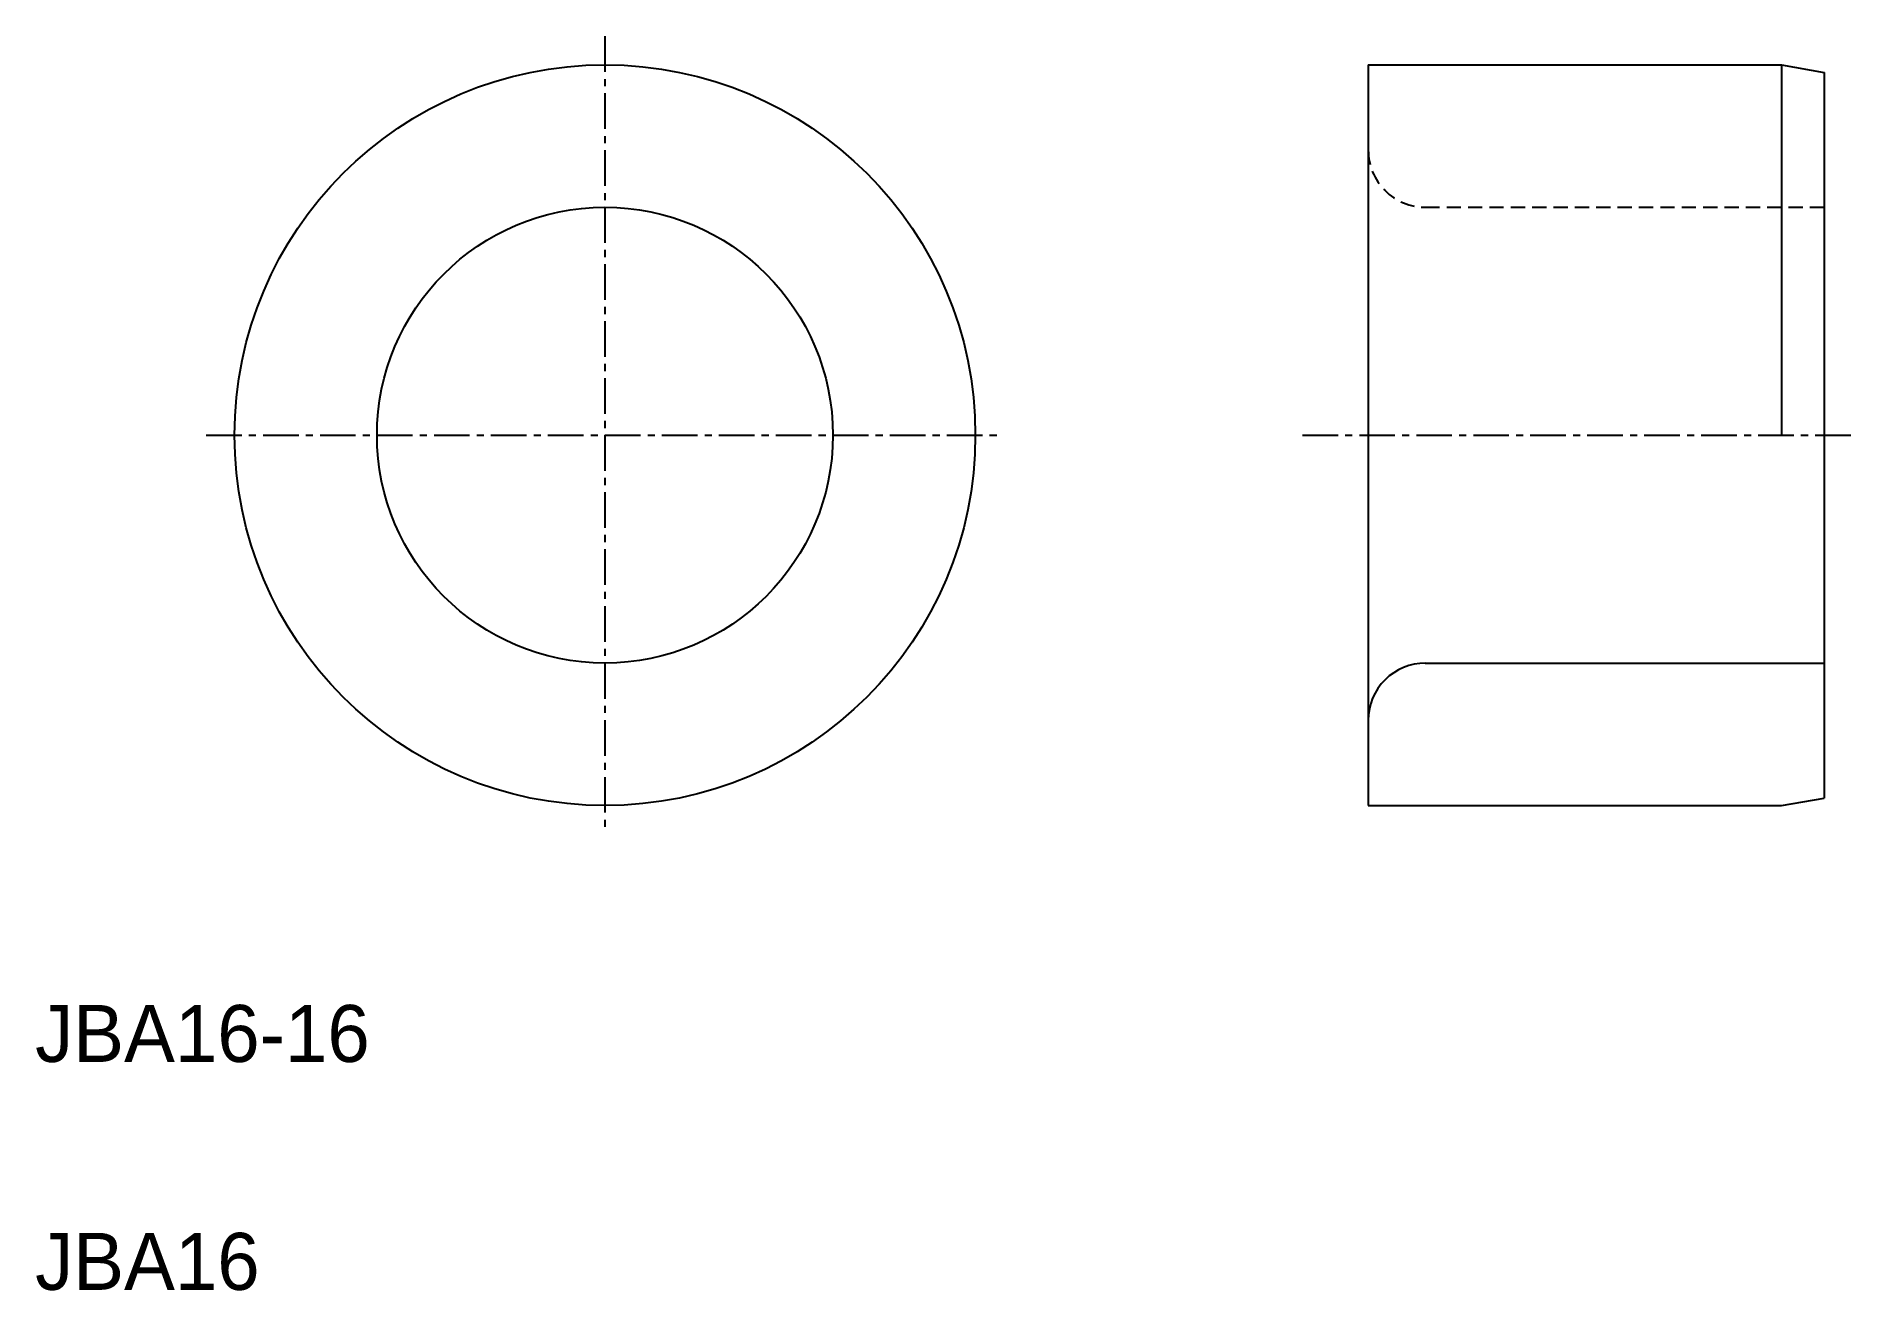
# Model space of a CAD drawing. Extents: x 10 to 73.8, y 10 to 54.
import ezdxf

# ---------------------------------------------------------------- set-up
doc = ezdxf.new("R2010")
doc.units = 0
doc.linetypes.add('CENTER', pattern=[2, 1.25, -0.25, 0.25, -0.25])
doc.linetypes.add('DASHED', pattern=[0.75, 0.5, -0.25])
doc.layers.get('0').update_dxf_attribs({"linetype": 'CONTINUOUS'})
doc.layers.add('CENTER', color=1, linetype='CENTER')

msp = doc.modelspace()

# ---------------------------------------------------------------- linework, layer by layer
at = {"color": 7, "linetype": 'CONTINUOUS'}
for p, q in [((56.794, 53), (71.294, 53)), ((56.794, 53), (56.794, 27)), ((71.294, 53), (71.294, 40)), ((71.294, 53), (72.794, 52.736)), ((72.794, 52.736), (72.794, 27.264)), ((56.794, 46.5), (56.794, 46.5)), ((58.794, 32), (72.794, 32)), ((56.794, 27), (71.294, 27)), ((71.294, 27), (72.794, 27.264))]:
    msp.add_line(p, q, dxfattribs=at)
at = {"color": 3, "linetype": 'DASHED'}
msp.add_line((58.794, 48), (72.794, 48), dxfattribs=at)
at = {"color": 7, "linetype": 'CONTINUOUS'}
for radius in [13, 8]:
    msp.add_circle((30, 40), radius, dxfattribs=at)
at = {"color": 3, "linetype": 'DASHED'}
msp.add_arc((58.794, 50), 2, 179.99999, 270, dxfattribs=at)
at = {"color": 7, "linetype": 'CONTINUOUS'}
msp.add_arc((58.794, 30), 2, 90, 180.00001, dxfattribs=at)
at = {"layer": 'CENTER', "color": 1, "linetype": 'CENTER'}
for p, q in [((30, 54), (30, 26)), ((16, 40), (44, 40)), ((54.48, 40), (73.794, 40))]:
    msp.add_line(p, q, dxfattribs=at)

# ---------------------------------------------------------------- texts
at = {"color": 7, "linetype": 'CONTINUOUS'}
for s, p in [('JBA16-16', (10, 18)), ('JBA16', (10, 10))]:
    msp.add_text(s, height=2, dxfattribs=at).set_placement(p)

doc.saveas('drawing.dxf')
